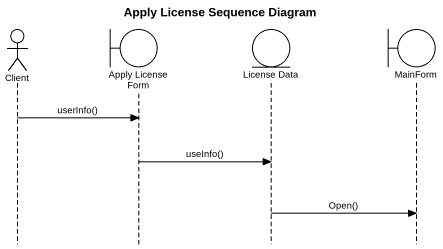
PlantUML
@startuml
title Apply License Sequence Diagram
hide footbox
actor Client
boundary "Apply License Form" as Apply_License_Form
entity "License Data" as License_Data
boundary MainForm

Client -> Apply_License_Form : userInfo()
Apply_License_Form -> License_Data : useInfo()
License_Data -> MainForm : Open()
@enduml
